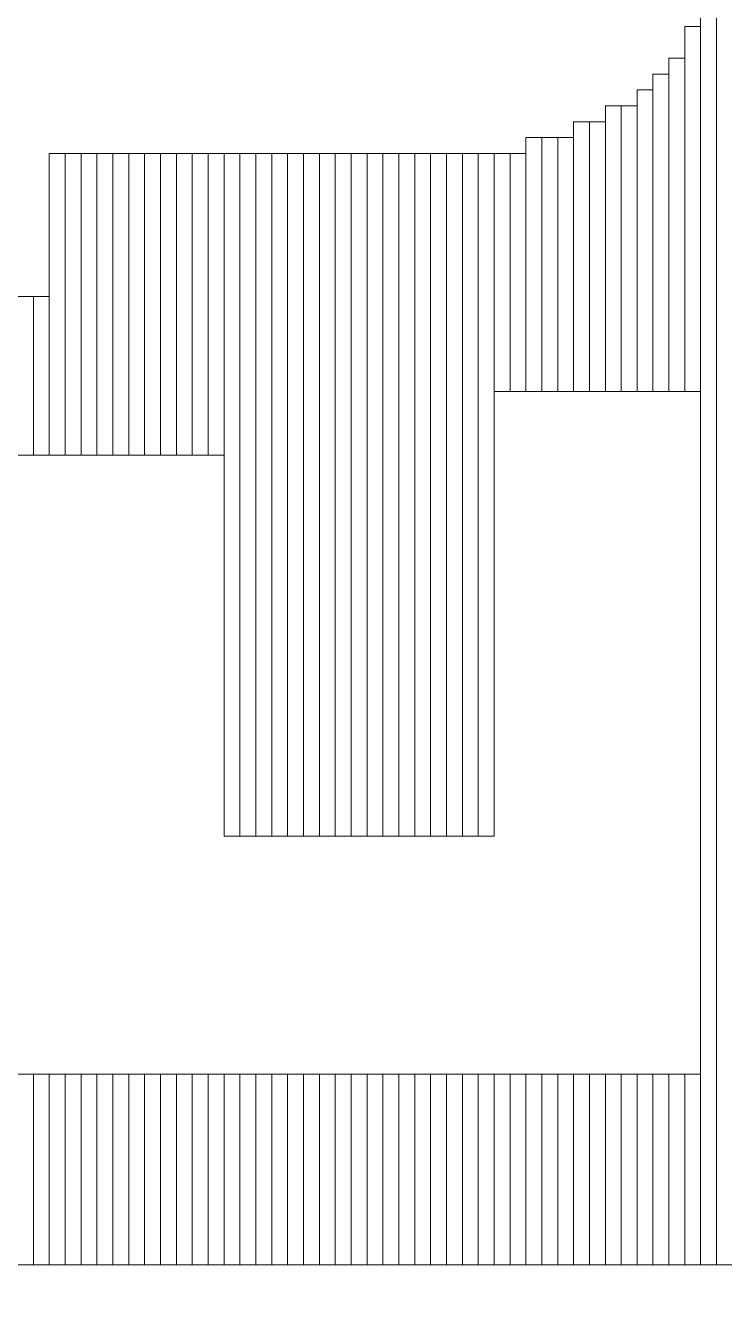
# Model space of a CAD drawing. Header units: millimetres. Extents: x -90 to 99, y -65 to 67.
# Drawn here: x -49.687 to -48.569, y -48.213 to -46.173 of the extents above; entities that cross this region are included whole.
import ezdxf

# ---------------------------------------------------------------- set-up
doc = ezdxf.new("R2010")
doc.units = ezdxf.units.MM
doc.header["$MEASUREMENT"] = 0
doc.layers.add('BG_OUTLINE', color=7, linetype='Continuous')
doc.layers.add('MA_PEN3', color=7, linetype='Continuous')

msp = doc.modelspace()

# ---------------------------------------------------------------- linework, layer by layer
at = {"layer": 'BG_OUTLINE', "color": 3, "lineweight": 9}
msp.add_open_spline([(-71.7269, -61.8795), (-71.7269, -61.8795), (-71.7343, 42.2681), (-71.7343, 42.2681), (-71.7343, 42.2681), (-71.7348, 43.0066), (-71.4419, 43.715), (-70.92, 44.2375), (-70.92, 44.2375), (-70.3982, 44.76), (-69.6866, 45.0538), (-68.9482, 45.0543), (-68.9482, 45.0543), (-68.9482, 45.0543), (75.2046, 45.0543), (75.2046, 45.0543), (75.2046, 45.0543), (76.8319, 45.0552), (78.1763, 43.7805), (78.2661, 42.1556), (78.2661, 42.1556), (78.2661, 42.1556), (78.2661, 31.2814), (78.2661, 31.2814), (78.2661, 31.2814), (78.2661, 31.2814), (72.2646, 31.2814), (72.2646, 31.2814), (72.2646, 31.2814), (72.2646, 31.2814), (72.2646, 26.9814), (72.2646, 26.9814), (72.2646, 26.9814), (72.2646, 26.9814), (78.2661, 26.9814), (78.2661, 26.9814), (78.2661, 26.9814), (78.2661, 26.9814), (78.2661, 18.6553), (78.2661, 18.6553), (78.2661, 18.6553), (78.2661, 18.6553), (72.2496, 18.6553), (72.2496, 18.6553), (72.2496, 18.6553), (72.2496, 18.6553), (72.2496, 14.3553), (72.2496, 14.3553), (72.2496, 14.3553), (72.2496, 14.3553), (78.2661, 14.3553), (78.2661, 14.3553), (78.2661, 14.3553), (78.2661, 14.3553), (78.2661, 9.255), (78.2661, 9.255), (78.2661, 9.255), (78.2661, 9.255), (72.2648, 9.255), (72.2648, 9.255), (72.2648, 9.255), (72.2648, 9.255), (72.2648, 4.955), (72.2648, 4.955), (72.2648, 4.955), (72.2648, 4.955), (78.2661, 4.955), (78.2661, 4.955), (78.2661, 4.955), (78.2661, 4.955), (78.2661, -3.3762), (78.2661, -3.3762), (78.2661, -3.3762), (78.2661, -3.3762), (72.2445, -3.3762), (72.2445, -3.3762), (72.2445, -3.3762), (72.2445, -3.3762), (72.2445, -7.6762), (72.2445, -7.6762), (72.2445, -7.6762), (72.2445, -7.6762), (78.2661, -7.6762), (78.2661, -7.6762), (78.2661, -7.6762), (78.2661, -7.6762), (78.2661, -12.7615), (78.2661, -12.7615), (78.2661, -12.7615), (78.2661, -12.7615), (72.2651, -12.7615), (72.2651, -12.7615), (72.2651, -12.7615), (72.2651, -12.7615), (72.2651, -17.0615), (72.2651, -17.0615), (72.2651, -17.0615), (72.2651, -17.0615), (78.2661, -17.0615), (78.2661, -17.0615), (78.2661, -17.0615), (78.2661, -17.0615), (78.2661, -25.4097), (78.2661, -25.4097), (78.2661, -25.4097), (78.2661, -25.4097), (72.2656, -25.4097), (72.2656, -25.4097), (72.2656, -25.4097), (72.2656, -25.4097), (72.2656, -29.7097), (72.2656, -29.7097), (72.2656, -29.7097), (72.2656, -29.7097), (78.2661, -29.7097), (78.2661, -29.7097), (78.2661, -29.7097), (78.2661, -29.7097), (78.2661, -34.793), (78.2661, -34.793), (78.2661, -34.793), (78.2661, -34.793), (72.2679, -34.793), (72.2679, -34.793), (72.2679, -34.793), (72.2679, -34.793), (72.2679, -39.0929), (72.2679, -39.0929), (72.2679, -39.0929), (72.2679, -39.0929), (78.2661, -39.0929), (78.2661, -39.0929), (78.2661, -39.0929), (78.2661, -39.0929), (78.2661, -47.4269), (78.2661, -47.4269), (78.2661, -47.4269), (78.2661, -47.4269), (72.2679, -47.4269), (72.2679, -47.4269), (72.2679, -47.4269), (72.2679, -47.4269), (72.2679, -51.7269), (72.2679, -51.7269), (72.2679, -51.7269), (72.2679, -51.7269), (78.2661, -51.7269), (78.2661, -51.7269), (78.2661, -51.7269), (78.2661, -51.7269), (78.2661, -51.8138), (78.2661, -51.8138), (78.2661, -51.8138), (78.2661, -51.8138), (78.2656, -61.8468), (78.2656, -61.8468), (78.2656, -61.8468), (78.2661, -62.6669), (77.9407, -63.4536), (77.3612, -64.0339), (77.3612, -64.0339), (76.7817, -64.6142), (75.9915, -64.9405), (75.1713, -64.941), (75.1713, -64.941), (75.1713, -64.941), (-68.6609, -64.9456), (-68.6609, -64.9456), (-68.6609, -64.9456), (-69.4735, -64.9461), (-70.2531, -64.6237), (-70.8281, -64.0495), (-70.8281, -64.0495), (-71.4031, -63.4752), (-71.7264, -62.6922), (-71.7269, -61.8795)], degree=3, knots=[0, 0, 0, 0, 0.022727, 0.022727, 0.022727, 0.022727, 0.045455, 0.045455, 0.045455, 0.045455, 0.068182, 0.068182, 0.068182, 0.068182, 0.090909, 0.090909, 0.090909, 0.090909, 0.113636, 0.113636, 0.113636, 0.113636, 0.136364, 0.136364, 0.136364, 0.136364, 0.159091, 0.159091, 0.159091, 0.159091, 0.181818, 0.181818, 0.181818, 0.181818, 0.204545, 0.204545, 0.204545, 0.204545, 0.227273, 0.227273, 0.227273, 0.227273, 0.25, 0.25, 0.25, 0.25, 0.272727, 0.272727, 0.272727, 0.272727, 0.295455, 0.295455, 0.295455, 0.295455, 0.318182, 0.318182, 0.318182, 0.318182, 0.340909, 0.340909, 0.340909, 0.340909, 0.363636, 0.363636, 0.363636, 0.363636, 0.386364, 0.386364, 0.386364, 0.386364, 0.409091, 0.409091, 0.409091, 0.409091, 0.431818, 0.431818, 0.431818, 0.431818, 0.454545, 0.454545, 0.454545, 0.454545, 0.477273, 0.477273, 0.477273, 0.477273, 0.5, 0.5, 0.5, 0.5, 0.522727, 0.522727, 0.522727, 0.522727, 0.545455, 0.545455, 0.545455, 0.545455, 0.568182, 0.568182, 0.568182, 0.568182, 0.590909, 0.590909, 0.590909, 0.590909, 0.613636, 0.613636, 0.613636, 0.613636, 0.636364, 0.636364, 0.636364, 0.636364, 0.659091, 0.659091, 0.659091, 0.659091, 0.681818, 0.681818, 0.681818, 0.681818, 0.704545, 0.704545, 0.704545, 0.704545, 0.727273, 0.727273, 0.727273, 0.727273, 0.75, 0.75, 0.75, 0.75, 0.772727, 0.772727, 0.772727, 0.772727, 0.795455, 0.795455, 0.795455, 0.795455, 0.818182, 0.818182, 0.818182, 0.818182, 0.840909, 0.840909, 0.840909, 0.840909, 0.863636, 0.863636, 0.863636, 0.863636, 0.886364, 0.886364, 0.886364, 0.886364, 0.909091, 0.909091, 0.909091, 0.909091, 0.931818, 0.931818, 0.931818, 0.931818, 0.954545, 0.954545, 0.954545, 0.954545, 0.977273, 0.977273, 0.977273, 0.977273, 1, 1, 1, 1], dxfattribs=at)
at = {"layer": 'MA_PEN3', "color": 5, "lineweight": 9}
for points in [[(-48.5567, -48.1562), (-48.5567, -48.1562), (-48.5821, -48.1562), (-48.5821, -48.1562), (-48.5821, -48.1562), (-48.5821, -48.1562), (-48.5821, -35.5578), (-48.5821, -35.5578), (-48.5821, -35.5578), (-48.5821, -35.5578), (-48.5567, -35.5578), (-48.5567, -35.5578), (-48.5567, -35.5578), (-48.5567, -35.5578), (-48.5567, -48.1562), (-48.5567, -48.1562)], [(-48.5821, -48.1562), (-48.5821, -48.1562), (-48.6075, -48.1562), (-48.6075, -48.1562), (-48.6075, -48.1562), (-48.6075, -48.1562), (-48.6075, -46.0988), (-48.6075, -46.0988), (-48.6075, -46.0988), (-48.6075, -46.0988), (-48.5821, -46.0988), (-48.5821, -46.0988), (-48.5821, -46.0988), (-48.5821, -46.0988), (-48.5821, -48.1562), (-48.5821, -48.1562)], [(-48.6075, -46.7592), (-48.6075, -46.7592), (-48.6329, -46.7592), (-48.6329, -46.7592), (-48.6329, -46.7592), (-48.6329, -46.7592), (-48.6329, -46.175), (-48.6329, -46.175), (-48.6329, -46.175), (-48.6329, -46.175), (-48.6075, -46.175), (-48.6075, -46.175), (-48.6075, -46.175), (-48.6075, -46.175), (-48.6075, -46.7592), (-48.6075, -46.7592)], [(-48.6329, -46.7592), (-48.6329, -46.7592), (-48.6583, -46.7592), (-48.6583, -46.7592), (-48.6583, -46.7592), (-48.6583, -46.7592), (-48.6583, -46.2258), (-48.6583, -46.2258), (-48.6583, -46.2258), (-48.6583, -46.2258), (-48.6329, -46.2258), (-48.6329, -46.2258), (-48.6329, -46.2258), (-48.6329, -46.2258), (-48.6329, -46.7592), (-48.6329, -46.7592)], [(-48.6583, -46.7592), (-48.6583, -46.7592), (-48.6837, -46.7592), (-48.6837, -46.7592), (-48.6837, -46.7592), (-48.6837, -46.7592), (-48.6837, -46.2512), (-48.6837, -46.2512), (-48.6837, -46.2512), (-48.6837, -46.2512), (-48.6583, -46.2512), (-48.6583, -46.2512), (-48.6583, -46.2512), (-48.6583, -46.2512), (-48.6583, -46.7592), (-48.6583, -46.7592)], [(-48.6837, -46.7592), (-48.6837, -46.7592), (-48.7091, -46.7592), (-48.7091, -46.7592), (-48.7091, -46.7592), (-48.7091, -46.7592), (-48.7091, -46.2766), (-48.7091, -46.2766), (-48.7091, -46.2766), (-48.7091, -46.2766), (-48.6837, -46.2766), (-48.6837, -46.2766), (-48.6837, -46.2766), (-48.6837, -46.2766), (-48.6837, -46.7592), (-48.6837, -46.7592)], [(-48.7345, -46.7592), (-48.7345, -46.7592), (-48.7599, -46.7592), (-48.7599, -46.7592), (-48.7599, -46.7592), (-48.7599, -46.7592), (-48.7599, -46.302), (-48.7599, -46.302), (-48.7599, -46.302), (-48.7599, -46.302), (-48.7345, -46.302), (-48.7345, -46.302), (-48.7345, -46.302), (-48.7345, -46.302), (-48.7345, -46.7592), (-48.7345, -46.7592)], [(-48.7091, -46.7592), (-48.7091, -46.7592), (-48.7345, -46.7592), (-48.7345, -46.7592), (-48.7345, -46.7592), (-48.7345, -46.7592), (-48.7345, -46.302), (-48.7345, -46.302), (-48.7345, -46.302), (-48.7345, -46.302), (-48.7091, -46.302), (-48.7091, -46.302), (-48.7091, -46.302), (-48.7091, -46.302), (-48.7091, -46.7592), (-48.7091, -46.7592)], [(-48.7853, -46.7592), (-48.7853, -46.7592), (-48.8107, -46.7592), (-48.8107, -46.7592), (-48.8107, -46.7592), (-48.8107, -46.7592), (-48.8107, -46.3274), (-48.8107, -46.3274), (-48.8107, -46.3274), (-48.8107, -46.3274), (-48.7853, -46.3274), (-48.7853, -46.3274), (-48.7853, -46.3274), (-48.7853, -46.3274), (-48.7853, -46.7592), (-48.7853, -46.7592)], [(-48.7599, -46.7592), (-48.7599, -46.7592), (-48.7853, -46.7592), (-48.7853, -46.7592), (-48.7853, -46.7592), (-48.7853, -46.7592), (-48.7853, -46.3274), (-48.7853, -46.3274), (-48.7853, -46.3274), (-48.7853, -46.3274), (-48.7599, -46.3274), (-48.7599, -46.3274), (-48.7599, -46.3274), (-48.7599, -46.3274), (-48.7599, -46.7592), (-48.7599, -46.7592)], [(-48.8615, -46.7592), (-48.8615, -46.7592), (-48.8869, -46.7592), (-48.8869, -46.7592), (-48.8869, -46.7592), (-48.8869, -46.7592), (-48.8869, -46.3528), (-48.8869, -46.3528), (-48.8869, -46.3528), (-48.8869, -46.3528), (-48.8615, -46.3528), (-48.8615, -46.3528), (-48.8615, -46.3528), (-48.8615, -46.3528), (-48.8615, -46.7592), (-48.8615, -46.7592)], [(-48.8361, -46.7592), (-48.8361, -46.7592), (-48.8615, -46.7592), (-48.8615, -46.7592), (-48.8615, -46.7592), (-48.8615, -46.7592), (-48.8615, -46.3528), (-48.8615, -46.3528), (-48.8615, -46.3528), (-48.8615, -46.3528), (-48.8361, -46.3528), (-48.8361, -46.3528), (-48.8361, -46.3528), (-48.8361, -46.3528), (-48.8361, -46.7592), (-48.8361, -46.7592)], [(-48.8107, -46.7592), (-48.8107, -46.7592), (-48.8361, -46.7592), (-48.8361, -46.7592), (-48.8361, -46.7592), (-48.8361, -46.7592), (-48.8361, -46.3528), (-48.8361, -46.3528), (-48.8361, -46.3528), (-48.8361, -46.3528), (-48.8107, -46.3528), (-48.8107, -46.3528), (-48.8107, -46.3528), (-48.8107, -46.3528), (-48.8107, -46.7592), (-48.8107, -46.7592)], [(-49.6235, -46.8608), (-49.6235, -46.8608), (-49.649, -46.8608), (-49.649, -46.8608), (-49.649, -46.8608), (-49.649, -46.8608), (-49.649, -46.3782), (-49.649, -46.3782), (-49.649, -46.3782), (-49.649, -46.3782), (-49.6235, -46.3782), (-49.6235, -46.3782), (-49.6235, -46.3782), (-49.6235, -46.3782), (-49.6235, -46.8608), (-49.6235, -46.8608)], [(-49.5981, -46.8608), (-49.5981, -46.8608), (-49.6235, -46.8608), (-49.6235, -46.8608), (-49.6235, -46.8608), (-49.6235, -46.8608), (-49.6235, -46.3782), (-49.6235, -46.3782), (-49.6235, -46.3782), (-49.6235, -46.3782), (-49.5981, -46.3782), (-49.5981, -46.3782), (-49.5981, -46.3782), (-49.5981, -46.3782), (-49.5981, -46.8608), (-49.5981, -46.8608)], [(-49.5728, -46.8608), (-49.5728, -46.8608), (-49.5981, -46.8608), (-49.5981, -46.8608), (-49.5981, -46.8608), (-49.5981, -46.8608), (-49.5981, -46.3782), (-49.5981, -46.3782), (-49.5981, -46.3782), (-49.5981, -46.3782), (-49.5728, -46.3782), (-49.5728, -46.3782), (-49.5728, -46.3782), (-49.5728, -46.3782), (-49.5728, -46.8608), (-49.5728, -46.8608)], [(-49.5473, -46.8608), (-49.5473, -46.8608), (-49.5728, -46.8608), (-49.5728, -46.8608), (-49.5728, -46.8608), (-49.5728, -46.8608), (-49.5728, -46.3782), (-49.5728, -46.3782), (-49.5728, -46.3782), (-49.5728, -46.3782), (-49.5473, -46.3782), (-49.5473, -46.3782), (-49.5473, -46.3782), (-49.5473, -46.3782), (-49.5473, -46.8608), (-49.5473, -46.8608)], [(-49.5219, -46.8608), (-49.5219, -46.8608), (-49.5473, -46.8608), (-49.5473, -46.8608), (-49.5473, -46.8608), (-49.5473, -46.8608), (-49.5473, -46.3782), (-49.5473, -46.3782), (-49.5473, -46.3782), (-49.5473, -46.3782), (-49.5219, -46.3782), (-49.5219, -46.3782), (-49.5219, -46.3782), (-49.5219, -46.3782), (-49.5219, -46.8608), (-49.5219, -46.8608)], [(-49.4966, -46.8608), (-49.4966, -46.8608), (-49.5219, -46.8608), (-49.5219, -46.8608), (-49.5219, -46.8608), (-49.5219, -46.8608), (-49.5219, -46.3782), (-49.5219, -46.3782), (-49.5219, -46.3782), (-49.5219, -46.3782), (-49.4966, -46.3782), (-49.4966, -46.3782), (-49.4966, -46.3782), (-49.4966, -46.3782), (-49.4966, -46.8608), (-49.4966, -46.8608)], [(-49.4711, -46.8608), (-49.4711, -46.8608), (-49.4966, -46.8608), (-49.4966, -46.8608), (-49.4966, -46.8608), (-49.4966, -46.8608), (-49.4966, -46.3782), (-49.4966, -46.3782), (-49.4966, -46.3782), (-49.4966, -46.3782), (-49.4711, -46.3782), (-49.4711, -46.3782), (-49.4711, -46.3782), (-49.4711, -46.3782), (-49.4711, -46.8608), (-49.4711, -46.8608)], [(-49.4457, -46.8608), (-49.4457, -46.8608), (-49.4711, -46.8608), (-49.4711, -46.8608), (-49.4711, -46.8608), (-49.4711, -46.8608), (-49.4711, -46.3782), (-49.4711, -46.3782), (-49.4711, -46.3782), (-49.4711, -46.3782), (-49.4457, -46.3782), (-49.4457, -46.3782), (-49.4457, -46.3782), (-49.4457, -46.3782), (-49.4457, -46.8608), (-49.4457, -46.8608)], [(-49.4204, -46.8608), (-49.4204, -46.8608), (-49.4457, -46.8608), (-49.4457, -46.8608), (-49.4457, -46.8608), (-49.4457, -46.8608), (-49.4457, -46.3782), (-49.4457, -46.3782), (-49.4457, -46.3782), (-49.4457, -46.3782), (-49.4204, -46.3782), (-49.4204, -46.3782), (-49.4204, -46.3782), (-49.4204, -46.3782), (-49.4204, -46.8608), (-49.4204, -46.8608)], [(-49.3949, -46.8608), (-49.3949, -46.8608), (-49.4204, -46.8608), (-49.4204, -46.8608), (-49.4204, -46.8608), (-49.4204, -46.8608), (-49.4204, -46.3782), (-49.4204, -46.3782), (-49.4204, -46.3782), (-49.4204, -46.3782), (-49.3949, -46.3782), (-49.3949, -46.3782), (-49.3949, -46.3782), (-49.3949, -46.3782), (-49.3949, -46.8608), (-49.3949, -46.8608)], [(-49.3695, -46.8608), (-49.3695, -46.8608), (-49.3949, -46.8608), (-49.3949, -46.8608), (-49.3949, -46.8608), (-49.3949, -46.8608), (-49.3949, -46.3782), (-49.3949, -46.3782), (-49.3949, -46.3782), (-49.3949, -46.3782), (-49.3695, -46.3782), (-49.3695, -46.3782), (-49.3695, -46.3782), (-49.3695, -46.3782), (-49.3695, -46.8608), (-49.3695, -46.8608)], [(-49.3442, -47.4704), (-49.3442, -47.4704), (-49.3695, -47.4704), (-49.3695, -47.4704), (-49.3695, -47.4704), (-49.3695, -47.4704), (-49.3695, -46.3782), (-49.3695, -46.3782), (-49.3695, -46.3782), (-49.3695, -46.3782), (-49.3442, -46.3782), (-49.3442, -46.3782), (-49.3442, -46.3782), (-49.3442, -46.3782), (-49.3442, -47.4704), (-49.3442, -47.4704)], [(-49.3187, -47.4704), (-49.3187, -47.4704), (-49.3442, -47.4704), (-49.3442, -47.4704), (-49.3442, -47.4704), (-49.3442, -47.4704), (-49.3442, -46.3782), (-49.3442, -46.3782), (-49.3442, -46.3782), (-49.3442, -46.3782), (-49.3187, -46.3782), (-49.3187, -46.3782), (-49.3187, -46.3782), (-49.3187, -46.3782), (-49.3187, -47.4704), (-49.3187, -47.4704)], [(-49.2933, -47.4704), (-49.2933, -47.4704), (-49.3187, -47.4704), (-49.3187, -47.4704), (-49.3187, -47.4704), (-49.3187, -47.4704), (-49.3187, -46.3782), (-49.3187, -46.3782), (-49.3187, -46.3782), (-49.3187, -46.3782), (-49.2933, -46.3782), (-49.2933, -46.3782), (-49.2933, -46.3782), (-49.2933, -46.3782), (-49.2933, -47.4704), (-49.2933, -47.4704)], [(-49.268, -47.4704), (-49.268, -47.4704), (-49.2933, -47.4704), (-49.2933, -47.4704), (-49.2933, -47.4704), (-49.2933, -47.4704), (-49.2933, -46.3782), (-49.2933, -46.3782), (-49.2933, -46.3782), (-49.2933, -46.3782), (-49.268, -46.3782), (-49.268, -46.3782), (-49.268, -46.3782), (-49.268, -46.3782), (-49.268, -47.4704), (-49.268, -47.4704)], [(-49.2425, -47.4704), (-49.2425, -47.4704), (-49.268, -47.4704), (-49.268, -47.4704), (-49.268, -47.4704), (-49.268, -47.4704), (-49.268, -46.3782), (-49.268, -46.3782), (-49.268, -46.3782), (-49.268, -46.3782), (-49.2425, -46.3782), (-49.2425, -46.3782), (-49.2425, -46.3782), (-49.2425, -46.3782), (-49.2425, -47.4704), (-49.2425, -47.4704)], [(-49.2171, -47.4704), (-49.2171, -47.4704), (-49.2425, -47.4704), (-49.2425, -47.4704), (-49.2425, -47.4704), (-49.2425, -47.4704), (-49.2425, -46.3782), (-49.2425, -46.3782), (-49.2425, -46.3782), (-49.2425, -46.3782), (-49.2171, -46.3782), (-49.2171, -46.3782), (-49.2171, -46.3782), (-49.2171, -46.3782), (-49.2171, -47.4704), (-49.2171, -47.4704)], [(-49.1917, -47.4704), (-49.1917, -47.4704), (-49.2171, -47.4704), (-49.2171, -47.4704), (-49.2171, -47.4704), (-49.2171, -47.4704), (-49.2171, -46.3782), (-49.2171, -46.3782), (-49.2171, -46.3782), (-49.2171, -46.3782), (-49.1917, -46.3782), (-49.1917, -46.3782), (-49.1917, -46.3782), (-49.1917, -46.3782), (-49.1917, -47.4704), (-49.1917, -47.4704)], [(-49.1663, -47.4704), (-49.1663, -47.4704), (-49.1917, -47.4704), (-49.1917, -47.4704), (-49.1917, -47.4704), (-49.1917, -47.4704), (-49.1917, -46.3782), (-49.1917, -46.3782), (-49.1917, -46.3782), (-49.1917, -46.3782), (-49.1663, -46.3782), (-49.1663, -46.3782), (-49.1663, -46.3782), (-49.1663, -46.3782), (-49.1663, -47.4704), (-49.1663, -47.4704)], [(-49.1409, -47.4704), (-49.1409, -47.4704), (-49.1663, -47.4704), (-49.1663, -47.4704), (-49.1663, -47.4704), (-49.1663, -47.4704), (-49.1663, -46.3782), (-49.1663, -46.3782), (-49.1663, -46.3782), (-49.1663, -46.3782), (-49.1409, -46.3782), (-49.1409, -46.3782), (-49.1409, -46.3782), (-49.1409, -46.3782), (-49.1409, -47.4704), (-49.1409, -47.4704)], [(-49.1155, -47.4704), (-49.1155, -47.4704), (-49.1409, -47.4704), (-49.1409, -47.4704), (-49.1409, -47.4704), (-49.1409, -47.4704), (-49.1409, -46.3782), (-49.1409, -46.3782), (-49.1409, -46.3782), (-49.1409, -46.3782), (-49.1155, -46.3782), (-49.1155, -46.3782), (-49.1155, -46.3782), (-49.1155, -46.3782), (-49.1155, -47.4704), (-49.1155, -47.4704)], [(-49.0901, -47.4704), (-49.0901, -47.4704), (-49.1155, -47.4704), (-49.1155, -47.4704), (-49.1155, -47.4704), (-49.1155, -47.4704), (-49.1155, -46.3782), (-49.1155, -46.3782), (-49.1155, -46.3782), (-49.1155, -46.3782), (-49.0901, -46.3782), (-49.0901, -46.3782), (-49.0901, -46.3782), (-49.0901, -46.3782), (-49.0901, -47.4704), (-49.0901, -47.4704)], [(-49.0647, -47.4704), (-49.0647, -47.4704), (-49.0901, -47.4704), (-49.0901, -47.4704), (-49.0901, -47.4704), (-49.0901, -47.4704), (-49.0901, -46.3782), (-49.0901, -46.3782), (-49.0901, -46.3782), (-49.0901, -46.3782), (-49.0647, -46.3782), (-49.0647, -46.3782), (-49.0647, -46.3782), (-49.0647, -46.3782), (-49.0647, -47.4704), (-49.0647, -47.4704)], [(-49.0393, -47.4704), (-49.0393, -47.4704), (-49.0647, -47.4704), (-49.0647, -47.4704), (-49.0647, -47.4704), (-49.0647, -47.4704), (-49.0647, -46.3782), (-49.0647, -46.3782), (-49.0647, -46.3782), (-49.0647, -46.3782), (-49.0393, -46.3782), (-49.0393, -46.3782), (-49.0393, -46.3782), (-49.0393, -46.3782), (-49.0393, -47.4704), (-49.0393, -47.4704)], [(-49.0139, -47.4704), (-49.0139, -47.4704), (-49.0393, -47.4704), (-49.0393, -47.4704), (-49.0393, -47.4704), (-49.0393, -47.4704), (-49.0393, -46.3782), (-49.0393, -46.3782), (-49.0393, -46.3782), (-49.0393, -46.3782), (-49.0139, -46.3782), (-49.0139, -46.3782), (-49.0139, -46.3782), (-49.0139, -46.3782), (-49.0139, -47.4704), (-49.0139, -47.4704)], [(-48.9885, -47.4704), (-48.9885, -47.4704), (-49.0139, -47.4704), (-49.0139, -47.4704), (-49.0139, -47.4704), (-49.0139, -47.4704), (-49.0139, -46.3782), (-49.0139, -46.3782), (-49.0139, -46.3782), (-49.0139, -46.3782), (-48.9885, -46.3782), (-48.9885, -46.3782), (-48.9885, -46.3782), (-48.9885, -46.3782), (-48.9885, -47.4704), (-48.9885, -47.4704)], [(-48.9631, -47.4704), (-48.9631, -47.4704), (-48.9885, -47.4704), (-48.9885, -47.4704), (-48.9885, -47.4704), (-48.9885, -47.4704), (-48.9885, -46.3782), (-48.9885, -46.3782), (-48.9885, -46.3782), (-48.9885, -46.3782), (-48.9631, -46.3782), (-48.9631, -46.3782), (-48.9631, -46.3782), (-48.9631, -46.3782), (-48.9631, -47.4704), (-48.9631, -47.4704)], [(-48.9377, -47.4704), (-48.9377, -47.4704), (-48.9631, -47.4704), (-48.9631, -47.4704), (-48.9631, -47.4704), (-48.9631, -47.4704), (-48.9631, -46.3782), (-48.9631, -46.3782), (-48.9631, -46.3782), (-48.9631, -46.3782), (-48.9377, -46.3782), (-48.9377, -46.3782), (-48.9377, -46.3782), (-48.9377, -46.3782), (-48.9377, -47.4704), (-48.9377, -47.4704)], [(-48.9123, -46.7592), (-48.9123, -46.7592), (-48.9377, -46.7592), (-48.9377, -46.7592), (-48.9377, -46.7592), (-48.9377, -46.7592), (-48.9377, -46.3782), (-48.9377, -46.3782), (-48.9377, -46.3782), (-48.9377, -46.3782), (-48.9123, -46.3782), (-48.9123, -46.3782), (-48.9123, -46.3782), (-48.9123, -46.3782), (-48.9123, -46.7592), (-48.9123, -46.7592)], [(-48.8869, -46.7592), (-48.8869, -46.7592), (-48.9123, -46.7592), (-48.9123, -46.7592), (-48.9123, -46.7592), (-48.9123, -46.7592), (-48.9123, -46.3782), (-48.9123, -46.3782), (-48.9123, -46.3782), (-48.9123, -46.3782), (-48.8869, -46.3782), (-48.8869, -46.3782), (-48.8869, -46.3782), (-48.8869, -46.3782), (-48.8869, -46.7592), (-48.8869, -46.7592)], [(-49.6743, -46.8608), (-49.6743, -46.8608), (-49.6997, -46.8608), (-49.6997, -46.8608), (-49.6997, -46.8608), (-49.6997, -46.8608), (-49.6997, -46.6068), (-49.6997, -46.6068), (-49.6997, -46.6068), (-49.6997, -46.6068), (-49.6743, -46.6068), (-49.6743, -46.6068), (-49.6743, -46.6068), (-49.6743, -46.6068), (-49.6743, -46.8608), (-49.6743, -46.8608)], [(-49.649, -46.8608), (-49.649, -46.8608), (-49.6743, -46.8608), (-49.6743, -46.8608), (-49.6743, -46.8608), (-49.6743, -46.8608), (-49.6743, -46.6068), (-49.6743, -46.6068), (-49.6743, -46.6068), (-49.6743, -46.6068), (-49.649, -46.6068), (-49.649, -46.6068), (-49.649, -46.6068), (-49.649, -46.6068), (-49.649, -46.8608), (-49.649, -46.8608)], [(-49.6743, -48.1562), (-49.6743, -48.1562), (-49.6997, -48.1562), (-49.6997, -48.1562), (-49.6997, -48.1562), (-49.6997, -48.1562), (-49.6997, -47.8514), (-49.6997, -47.8514), (-49.6997, -47.8514), (-49.6997, -47.8514), (-49.6743, -47.8514), (-49.6743, -47.8514), (-49.6743, -47.8514), (-49.6743, -47.8514), (-49.6743, -48.1562), (-49.6743, -48.1562)], [(-49.649, -48.1562), (-49.649, -48.1562), (-49.6743, -48.1562), (-49.6743, -48.1562), (-49.6743, -48.1562), (-49.6743, -48.1562), (-49.6743, -47.8514), (-49.6743, -47.8514), (-49.6743, -47.8514), (-49.6743, -47.8514), (-49.649, -47.8514), (-49.649, -47.8514), (-49.649, -47.8514), (-49.649, -47.8514), (-49.649, -48.1562), (-49.649, -48.1562)], [(-49.6235, -48.1562), (-49.6235, -48.1562), (-49.649, -48.1562), (-49.649, -48.1562), (-49.649, -48.1562), (-49.649, -48.1562), (-49.649, -47.8514), (-49.649, -47.8514), (-49.649, -47.8514), (-49.649, -47.8514), (-49.6235, -47.8514), (-49.6235, -47.8514), (-49.6235, -47.8514), (-49.6235, -47.8514), (-49.6235, -48.1562), (-49.6235, -48.1562)], [(-49.5981, -48.1562), (-49.5981, -48.1562), (-49.6235, -48.1562), (-49.6235, -48.1562), (-49.6235, -48.1562), (-49.6235, -48.1562), (-49.6235, -47.8514), (-49.6235, -47.8514), (-49.6235, -47.8514), (-49.6235, -47.8514), (-49.5981, -47.8514), (-49.5981, -47.8514), (-49.5981, -47.8514), (-49.5981, -47.8514), (-49.5981, -48.1562), (-49.5981, -48.1562)], [(-49.5728, -48.1562), (-49.5728, -48.1562), (-49.5981, -48.1562), (-49.5981, -48.1562), (-49.5981, -48.1562), (-49.5981, -48.1562), (-49.5981, -47.8514), (-49.5981, -47.8514), (-49.5981, -47.8514), (-49.5981, -47.8514), (-49.5728, -47.8514), (-49.5728, -47.8514), (-49.5728, -47.8514), (-49.5728, -47.8514), (-49.5728, -48.1562), (-49.5728, -48.1562)], [(-49.5473, -48.1562), (-49.5473, -48.1562), (-49.5728, -48.1562), (-49.5728, -48.1562), (-49.5728, -48.1562), (-49.5728, -48.1562), (-49.5728, -47.8514), (-49.5728, -47.8514), (-49.5728, -47.8514), (-49.5728, -47.8514), (-49.5473, -47.8514), (-49.5473, -47.8514), (-49.5473, -47.8514), (-49.5473, -47.8514), (-49.5473, -48.1562), (-49.5473, -48.1562)], [(-49.5219, -48.1562), (-49.5219, -48.1562), (-49.5473, -48.1562), (-49.5473, -48.1562), (-49.5473, -48.1562), (-49.5473, -48.1562), (-49.5473, -47.8514), (-49.5473, -47.8514), (-49.5473, -47.8514), (-49.5473, -47.8514), (-49.5219, -47.8514), (-49.5219, -47.8514), (-49.5219, -47.8514), (-49.5219, -47.8514), (-49.5219, -48.1562), (-49.5219, -48.1562)], [(-49.4966, -48.1562), (-49.4966, -48.1562), (-49.5219, -48.1562), (-49.5219, -48.1562), (-49.5219, -48.1562), (-49.5219, -48.1562), (-49.5219, -47.8514), (-49.5219, -47.8514), (-49.5219, -47.8514), (-49.5219, -47.8514), (-49.4966, -47.8514), (-49.4966, -47.8514), (-49.4966, -47.8514), (-49.4966, -47.8514), (-49.4966, -48.1562), (-49.4966, -48.1562)], [(-49.4711, -48.1562), (-49.4711, -48.1562), (-49.4966, -48.1562), (-49.4966, -48.1562), (-49.4966, -48.1562), (-49.4966, -48.1562), (-49.4966, -47.8514), (-49.4966, -47.8514), (-49.4966, -47.8514), (-49.4966, -47.8514), (-49.4711, -47.8514), (-49.4711, -47.8514), (-49.4711, -47.8514), (-49.4711, -47.8514), (-49.4711, -48.1562), (-49.4711, -48.1562)], [(-49.4457, -48.1562), (-49.4457, -48.1562), (-49.4711, -48.1562), (-49.4711, -48.1562), (-49.4711, -48.1562), (-49.4711, -48.1562), (-49.4711, -47.8514), (-49.4711, -47.8514), (-49.4711, -47.8514), (-49.4711, -47.8514), (-49.4457, -47.8514), (-49.4457, -47.8514), (-49.4457, -47.8514), (-49.4457, -47.8514), (-49.4457, -48.1562), (-49.4457, -48.1562)], [(-49.4204, -48.1562), (-49.4204, -48.1562), (-49.4457, -48.1562), (-49.4457, -48.1562), (-49.4457, -48.1562), (-49.4457, -48.1562), (-49.4457, -47.8514), (-49.4457, -47.8514), (-49.4457, -47.8514), (-49.4457, -47.8514), (-49.4204, -47.8514), (-49.4204, -47.8514), (-49.4204, -47.8514), (-49.4204, -47.8514), (-49.4204, -48.1562), (-49.4204, -48.1562)], [(-49.3949, -48.1562), (-49.3949, -48.1562), (-49.4204, -48.1562), (-49.4204, -48.1562), (-49.4204, -48.1562), (-49.4204, -48.1562), (-49.4204, -47.8514), (-49.4204, -47.8514), (-49.4204, -47.8514), (-49.4204, -47.8514), (-49.3949, -47.8514), (-49.3949, -47.8514), (-49.3949, -47.8514), (-49.3949, -47.8514), (-49.3949, -48.1562), (-49.3949, -48.1562)], [(-49.3695, -48.1562), (-49.3695, -48.1562), (-49.3949, -48.1562), (-49.3949, -48.1562), (-49.3949, -48.1562), (-49.3949, -48.1562), (-49.3949, -47.8514), (-49.3949, -47.8514), (-49.3949, -47.8514), (-49.3949, -47.8514), (-49.3695, -47.8514), (-49.3695, -47.8514), (-49.3695, -47.8514), (-49.3695, -47.8514), (-49.3695, -48.1562), (-49.3695, -48.1562)], [(-49.3442, -48.1562), (-49.3442, -48.1562), (-49.3695, -48.1562), (-49.3695, -48.1562), (-49.3695, -48.1562), (-49.3695, -48.1562), (-49.3695, -47.8514), (-49.3695, -47.8514), (-49.3695, -47.8514), (-49.3695, -47.8514), (-49.3442, -47.8514), (-49.3442, -47.8514), (-49.3442, -47.8514), (-49.3442, -47.8514), (-49.3442, -48.1562), (-49.3442, -48.1562)], [(-49.3187, -48.1562), (-49.3187, -48.1562), (-49.3442, -48.1562), (-49.3442, -48.1562), (-49.3442, -48.1562), (-49.3442, -48.1562), (-49.3442, -47.8514), (-49.3442, -47.8514), (-49.3442, -47.8514), (-49.3442, -47.8514), (-49.3187, -47.8514), (-49.3187, -47.8514), (-49.3187, -47.8514), (-49.3187, -47.8514), (-49.3187, -48.1562), (-49.3187, -48.1562)], [(-49.2933, -48.1562), (-49.2933, -48.1562), (-49.3187, -48.1562), (-49.3187, -48.1562), (-49.3187, -48.1562), (-49.3187, -48.1562), (-49.3187, -47.8514), (-49.3187, -47.8514), (-49.3187, -47.8514), (-49.3187, -47.8514), (-49.2933, -47.8514), (-49.2933, -47.8514), (-49.2933, -47.8514), (-49.2933, -47.8514), (-49.2933, -48.1562), (-49.2933, -48.1562)], [(-49.268, -48.1562), (-49.268, -48.1562), (-49.2933, -48.1562), (-49.2933, -48.1562), (-49.2933, -48.1562), (-49.2933, -48.1562), (-49.2933, -47.8514), (-49.2933, -47.8514), (-49.2933, -47.8514), (-49.2933, -47.8514), (-49.268, -47.8514), (-49.268, -47.8514), (-49.268, -47.8514), (-49.268, -47.8514), (-49.268, -48.1562), (-49.268, -48.1562)], [(-49.2425, -48.1562), (-49.2425, -48.1562), (-49.268, -48.1562), (-49.268, -48.1562), (-49.268, -48.1562), (-49.268, -48.1562), (-49.268, -47.8514), (-49.268, -47.8514), (-49.268, -47.8514), (-49.268, -47.8514), (-49.2425, -47.8514), (-49.2425, -47.8514), (-49.2425, -47.8514), (-49.2425, -47.8514), (-49.2425, -48.1562), (-49.2425, -48.1562)], [(-49.2171, -48.1562), (-49.2171, -48.1562), (-49.2425, -48.1562), (-49.2425, -48.1562), (-49.2425, -48.1562), (-49.2425, -48.1562), (-49.2425, -47.8514), (-49.2425, -47.8514), (-49.2425, -47.8514), (-49.2425, -47.8514), (-49.2171, -47.8514), (-49.2171, -47.8514), (-49.2171, -47.8514), (-49.2171, -47.8514), (-49.2171, -48.1562), (-49.2171, -48.1562)], [(-49.1917, -48.1562), (-49.1917, -48.1562), (-49.2171, -48.1562), (-49.2171, -48.1562), (-49.2171, -48.1562), (-49.2171, -48.1562), (-49.2171, -47.8514), (-49.2171, -47.8514), (-49.2171, -47.8514), (-49.2171, -47.8514), (-49.1917, -47.8514), (-49.1917, -47.8514), (-49.1917, -47.8514), (-49.1917, -47.8514), (-49.1917, -48.1562), (-49.1917, -48.1562)], [(-49.1663, -48.1562), (-49.1663, -48.1562), (-49.1917, -48.1562), (-49.1917, -48.1562), (-49.1917, -48.1562), (-49.1917, -48.1562), (-49.1917, -47.8514), (-49.1917, -47.8514), (-49.1917, -47.8514), (-49.1917, -47.8514), (-49.1663, -47.8514), (-49.1663, -47.8514), (-49.1663, -47.8514), (-49.1663, -47.8514), (-49.1663, -48.1562), (-49.1663, -48.1562)], [(-49.1409, -48.1562), (-49.1409, -48.1562), (-49.1663, -48.1562), (-49.1663, -48.1562), (-49.1663, -48.1562), (-49.1663, -48.1562), (-49.1663, -47.8514), (-49.1663, -47.8514), (-49.1663, -47.8514), (-49.1663, -47.8514), (-49.1409, -47.8514), (-49.1409, -47.8514), (-49.1409, -47.8514), (-49.1409, -47.8514), (-49.1409, -48.1562), (-49.1409, -48.1562)], [(-49.1155, -48.1562), (-49.1155, -48.1562), (-49.1409, -48.1562), (-49.1409, -48.1562), (-49.1409, -48.1562), (-49.1409, -48.1562), (-49.1409, -47.8514), (-49.1409, -47.8514), (-49.1409, -47.8514), (-49.1409, -47.8514), (-49.1155, -47.8514), (-49.1155, -47.8514), (-49.1155, -47.8514), (-49.1155, -47.8514), (-49.1155, -48.1562), (-49.1155, -48.1562)], [(-49.0901, -48.1562), (-49.0901, -48.1562), (-49.1155, -48.1562), (-49.1155, -48.1562), (-49.1155, -48.1562), (-49.1155, -48.1562), (-49.1155, -47.8514), (-49.1155, -47.8514), (-49.1155, -47.8514), (-49.1155, -47.8514), (-49.0901, -47.8514), (-49.0901, -47.8514), (-49.0901, -47.8514), (-49.0901, -47.8514), (-49.0901, -48.1562), (-49.0901, -48.1562)], [(-49.0647, -48.1562), (-49.0647, -48.1562), (-49.0901, -48.1562), (-49.0901, -48.1562), (-49.0901, -48.1562), (-49.0901, -48.1562), (-49.0901, -47.8514), (-49.0901, -47.8514), (-49.0901, -47.8514), (-49.0901, -47.8514), (-49.0647, -47.8514), (-49.0647, -47.8514), (-49.0647, -47.8514), (-49.0647, -47.8514), (-49.0647, -48.1562), (-49.0647, -48.1562)], [(-49.0393, -48.1562), (-49.0393, -48.1562), (-49.0647, -48.1562), (-49.0647, -48.1562), (-49.0647, -48.1562), (-49.0647, -48.1562), (-49.0647, -47.8514), (-49.0647, -47.8514), (-49.0647, -47.8514), (-49.0647, -47.8514), (-49.0393, -47.8514), (-49.0393, -47.8514), (-49.0393, -47.8514), (-49.0393, -47.8514), (-49.0393, -48.1562), (-49.0393, -48.1562)], [(-49.0139, -48.1562), (-49.0139, -48.1562), (-49.0393, -48.1562), (-49.0393, -48.1562), (-49.0393, -48.1562), (-49.0393, -48.1562), (-49.0393, -47.8514), (-49.0393, -47.8514), (-49.0393, -47.8514), (-49.0393, -47.8514), (-49.0139, -47.8514), (-49.0139, -47.8514), (-49.0139, -47.8514), (-49.0139, -47.8514), (-49.0139, -48.1562), (-49.0139, -48.1562)], [(-48.9885, -48.1562), (-48.9885, -48.1562), (-49.0139, -48.1562), (-49.0139, -48.1562), (-49.0139, -48.1562), (-49.0139, -48.1562), (-49.0139, -47.8514), (-49.0139, -47.8514), (-49.0139, -47.8514), (-49.0139, -47.8514), (-48.9885, -47.8514), (-48.9885, -47.8514), (-48.9885, -47.8514), (-48.9885, -47.8514), (-48.9885, -48.1562), (-48.9885, -48.1562)], [(-48.9631, -48.1562), (-48.9631, -48.1562), (-48.9885, -48.1562), (-48.9885, -48.1562), (-48.9885, -48.1562), (-48.9885, -48.1562), (-48.9885, -47.8514), (-48.9885, -47.8514), (-48.9885, -47.8514), (-48.9885, -47.8514), (-48.9631, -47.8514), (-48.9631, -47.8514), (-48.9631, -47.8514), (-48.9631, -47.8514), (-48.9631, -48.1562), (-48.9631, -48.1562)], [(-48.9377, -48.1562), (-48.9377, -48.1562), (-48.9631, -48.1562), (-48.9631, -48.1562), (-48.9631, -48.1562), (-48.9631, -48.1562), (-48.9631, -47.8514), (-48.9631, -47.8514), (-48.9631, -47.8514), (-48.9631, -47.8514), (-48.9377, -47.8514), (-48.9377, -47.8514), (-48.9377, -47.8514), (-48.9377, -47.8514), (-48.9377, -48.1562), (-48.9377, -48.1562)], [(-48.9123, -48.1562), (-48.9123, -48.1562), (-48.9377, -48.1562), (-48.9377, -48.1562), (-48.9377, -48.1562), (-48.9377, -48.1562), (-48.9377, -47.8514), (-48.9377, -47.8514), (-48.9377, -47.8514), (-48.9377, -47.8514), (-48.9123, -47.8514), (-48.9123, -47.8514), (-48.9123, -47.8514), (-48.9123, -47.8514), (-48.9123, -48.1562), (-48.9123, -48.1562)], [(-48.8869, -48.1562), (-48.8869, -48.1562), (-48.9123, -48.1562), (-48.9123, -48.1562), (-48.9123, -48.1562), (-48.9123, -48.1562), (-48.9123, -47.8514), (-48.9123, -47.8514), (-48.9123, -47.8514), (-48.9123, -47.8514), (-48.8869, -47.8514), (-48.8869, -47.8514), (-48.8869, -47.8514), (-48.8869, -47.8514), (-48.8869, -48.1562), (-48.8869, -48.1562)], [(-48.8615, -48.1562), (-48.8615, -48.1562), (-48.8869, -48.1562), (-48.8869, -48.1562), (-48.8869, -48.1562), (-48.8869, -48.1562), (-48.8869, -47.8514), (-48.8869, -47.8514), (-48.8869, -47.8514), (-48.8869, -47.8514), (-48.8615, -47.8514), (-48.8615, -47.8514), (-48.8615, -47.8514), (-48.8615, -47.8514), (-48.8615, -48.1562), (-48.8615, -48.1562)], [(-48.8361, -48.1562), (-48.8361, -48.1562), (-48.8615, -48.1562), (-48.8615, -48.1562), (-48.8615, -48.1562), (-48.8615, -48.1562), (-48.8615, -47.8514), (-48.8615, -47.8514), (-48.8615, -47.8514), (-48.8615, -47.8514), (-48.8361, -47.8514), (-48.8361, -47.8514), (-48.8361, -47.8514), (-48.8361, -47.8514), (-48.8361, -48.1562), (-48.8361, -48.1562)], [(-48.8107, -48.1562), (-48.8107, -48.1562), (-48.8361, -48.1562), (-48.8361, -48.1562), (-48.8361, -48.1562), (-48.8361, -48.1562), (-48.8361, -47.8514), (-48.8361, -47.8514), (-48.8361, -47.8514), (-48.8361, -47.8514), (-48.8107, -47.8514), (-48.8107, -47.8514), (-48.8107, -47.8514), (-48.8107, -47.8514), (-48.8107, -48.1562), (-48.8107, -48.1562)], [(-48.7853, -48.1562), (-48.7853, -48.1562), (-48.8107, -48.1562), (-48.8107, -48.1562), (-48.8107, -48.1562), (-48.8107, -48.1562), (-48.8107, -47.8514), (-48.8107, -47.8514), (-48.8107, -47.8514), (-48.8107, -47.8514), (-48.7853, -47.8514), (-48.7853, -47.8514), (-48.7853, -47.8514), (-48.7853, -47.8514), (-48.7853, -48.1562), (-48.7853, -48.1562)], [(-48.7599, -48.1562), (-48.7599, -48.1562), (-48.7853, -48.1562), (-48.7853, -48.1562), (-48.7853, -48.1562), (-48.7853, -48.1562), (-48.7853, -47.8514), (-48.7853, -47.8514), (-48.7853, -47.8514), (-48.7853, -47.8514), (-48.7599, -47.8514), (-48.7599, -47.8514), (-48.7599, -47.8514), (-48.7599, -47.8514), (-48.7599, -48.1562), (-48.7599, -48.1562)], [(-48.7345, -48.1562), (-48.7345, -48.1562), (-48.7599, -48.1562), (-48.7599, -48.1562), (-48.7599, -48.1562), (-48.7599, -48.1562), (-48.7599, -47.8514), (-48.7599, -47.8514), (-48.7599, -47.8514), (-48.7599, -47.8514), (-48.7345, -47.8514), (-48.7345, -47.8514), (-48.7345, -47.8514), (-48.7345, -47.8514), (-48.7345, -48.1562), (-48.7345, -48.1562)], [(-48.7091, -48.1562), (-48.7091, -48.1562), (-48.7345, -48.1562), (-48.7345, -48.1562), (-48.7345, -48.1562), (-48.7345, -48.1562), (-48.7345, -47.8514), (-48.7345, -47.8514), (-48.7345, -47.8514), (-48.7345, -47.8514), (-48.7091, -47.8514), (-48.7091, -47.8514), (-48.7091, -47.8514), (-48.7091, -47.8514), (-48.7091, -48.1562), (-48.7091, -48.1562)], [(-48.6837, -48.1562), (-48.6837, -48.1562), (-48.7091, -48.1562), (-48.7091, -48.1562), (-48.7091, -48.1562), (-48.7091, -48.1562), (-48.7091, -47.8514), (-48.7091, -47.8514), (-48.7091, -47.8514), (-48.7091, -47.8514), (-48.6837, -47.8514), (-48.6837, -47.8514), (-48.6837, -47.8514), (-48.6837, -47.8514), (-48.6837, -48.1562), (-48.6837, -48.1562)], [(-48.6583, -48.1562), (-48.6583, -48.1562), (-48.6837, -48.1562), (-48.6837, -48.1562), (-48.6837, -48.1562), (-48.6837, -48.1562), (-48.6837, -47.8514), (-48.6837, -47.8514), (-48.6837, -47.8514), (-48.6837, -47.8514), (-48.6583, -47.8514), (-48.6583, -47.8514), (-48.6583, -47.8514), (-48.6583, -47.8514), (-48.6583, -48.1562), (-48.6583, -48.1562)], [(-48.6329, -48.1562), (-48.6329, -48.1562), (-48.6583, -48.1562), (-48.6583, -48.1562), (-48.6583, -48.1562), (-48.6583, -48.1562), (-48.6583, -47.8514), (-48.6583, -47.8514), (-48.6583, -47.8514), (-48.6583, -47.8514), (-48.6329, -47.8514), (-48.6329, -47.8514), (-48.6329, -47.8514), (-48.6329, -47.8514), (-48.6329, -48.1562), (-48.6329, -48.1562)], [(-48.6075, -48.1562), (-48.6075, -48.1562), (-48.6329, -48.1562), (-48.6329, -48.1562), (-48.6329, -48.1562), (-48.6329, -48.1562), (-48.6329, -47.8514), (-48.6329, -47.8514), (-48.6329, -47.8514), (-48.6329, -47.8514), (-48.6075, -47.8514), (-48.6075, -47.8514), (-48.6075, -47.8514), (-48.6075, -47.8514), (-48.6075, -48.1562), (-48.6075, -48.1562)]]:
    msp.add_open_spline(points, degree=3, knots=[0, 0, 0, 0, 0.25, 0.25, 0.25, 0.25, 0.5, 0.5, 0.5, 0.5, 0.75, 0.75, 0.75, 0.75, 1, 1, 1, 1], dxfattribs=at)

doc.saveas('drawing.dxf')
